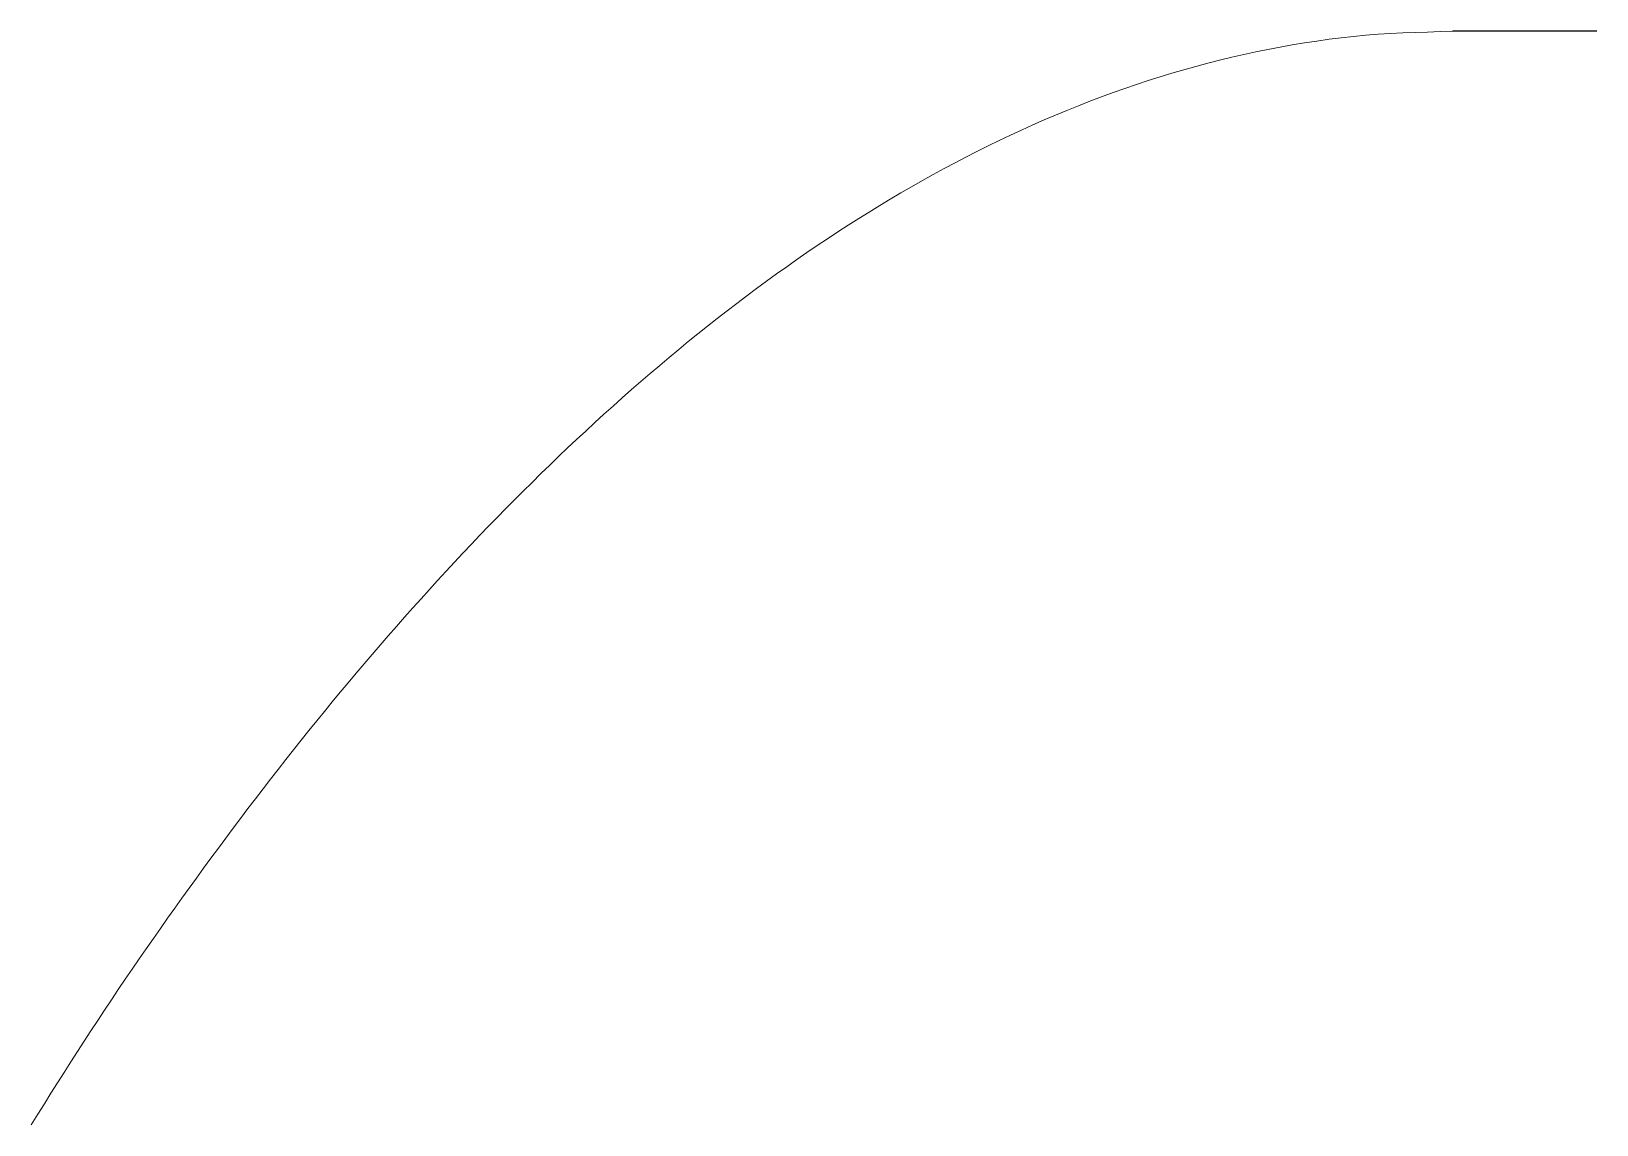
# Model space of a CAD drawing. Header units: millimetres. Extents: x -192 to 9, y 93 to 234.
import ezdxf

# ---------------------------------------------------------------- set-up
doc = ezdxf.new("R2010")
doc.units = ezdxf.units.MM
doc.layers.get('0').update_dxf_attribs({"linetype": 'CONTINUOUS'})

msp = doc.modelspace()

# ---------------------------------------------------------------- linework, layer by layer
at = {"color": 7, "linetype": 'CONTINUOUS', "lineweight": 0}
for p, q in [((-10.87, 233.61), (-12.47, 233.56)), ((-9.28, 233.65), (-10.87, 233.61)), ((-31.44, 231.61), (-33.01, 231.31)), ((-29.87, 231.89), (-31.44, 231.61)), ((-28.3, 232.16), (-29.87, 231.89)), ((-26.73, 232.4), (-28.3, 232.16)), ((-25.15, 232.62), (-26.73, 232.4)), ((-23.57, 232.82), (-25.15, 232.62)), ((-21.99, 232.99), (-23.57, 232.82)), ((-20.41, 233.14), (-21.99, 232.99)), ((-18.82, 233.26), (-20.41, 233.14)), ((-17.23, 233.36), (-18.82, 233.26)), ((-15.65, 233.44), (-17.23, 233.36)), ((-14.06, 233.51), (-15.65, 233.44)), ((-12.47, 233.56), (-14.06, 233.51)), ((-39.22, 229.94), (-40.76, 229.54)), ((-37.67, 230.31), (-39.22, 229.94)), ((-36.12, 230.66), (-37.67, 230.31)), ((-34.57, 231), (-36.12, 230.66)), ((-33.01, 231.31), (-34.57, 231)), ((-46.88, 227.8), (-48.4, 227.32)), ((-45.36, 228.26), (-46.88, 227.8)), ((-43.83, 228.71), (-45.36, 228.26)), ((-42.3, 229.14), (-43.83, 228.71)), ((-40.76, 229.54), (-42.3, 229.14)), ((-52.92, 225.77), (-54.41, 225.22)), ((-51.42, 226.3), (-52.92, 225.77)), ((-49.91, 226.82), (-51.42, 226.3)), ((-48.4, 227.32), (-49.91, 226.82)), ((-57.38, 224.08), (-58.86, 223.48)), ((-55.9, 224.66), (-57.38, 224.08)), ((-54.41, 225.22), (-55.9, 224.66)), ((-63.25, 221.61), (-64.7, 220.95)), ((-61.79, 222.25), (-63.25, 221.61)), ((-60.33, 222.87), (-61.79, 222.25)), ((-58.86, 223.48), (-60.33, 222.87)), ((-67.58, 219.6), (-69.01, 218.9)), ((-66.14, 220.28), (-67.58, 219.6)), ((-64.7, 220.95), (-66.14, 220.28)), ((-70.44, 218.19), (-71.85, 217.47)), ((-69.01, 218.9), (-70.44, 218.19)), ((-74.67, 215.98), (-76.07, 215.22)), ((-73.26, 216.73), (-74.67, 215.98)), ((-71.85, 217.47), (-73.26, 216.73)), ((-78.84, 213.66), (-80.22, 212.86)), ((-77.46, 214.44), (-78.84, 213.66)), ((-76.07, 215.22), (-77.46, 214.44)), ((-81.59, 212.05), (-82.95, 211.23)), ((-80.22, 212.86), (-81.59, 212.05)), ((-85.65, 209.55), (-87, 208.69)), ((-84.3, 210.39), (-85.65, 209.55)), ((-82.95, 211.23), (-84.3, 210.39)), ((-88.33, 207.83), (-89.66, 206.95)), ((-87, 208.69), (-88.33, 207.83)), ((-90.98, 206.07), (-92.3, 205.17)), ((-89.66, 206.95), (-90.98, 206.07)), ((-93.61, 204.27), (-94.91, 203.35)), ((-92.3, 205.17), (-93.61, 204.27)), ((-97.49, 201.49), (-98.78, 200.55)), ((-96.21, 202.43), (-97.49, 201.49)), ((-94.91, 203.35), (-96.21, 202.43)), ((-100.05, 199.6), (-101.32, 198.64)), ((-98.78, 200.55), (-100.05, 199.6)), ((-102.58, 197.67), (-103.84, 196.69)), ((-101.32, 198.64), (-102.58, 197.67)), ((-105.09, 195.71), (-106.33, 194.72)), ((-103.84, 196.69), (-105.09, 195.71)), ((-107.57, 193.72), (-108.8, 192.71)), ((-106.33, 194.72), (-107.57, 193.72)), ((-110.03, 191.69), (-111.25, 190.67)), ((-108.8, 192.71), (-110.03, 191.69)), ((-112.46, 189.64), (-113.66, 188.6)), ((-111.25, 190.67), (-112.46, 189.64)), ((-114.86, 187.55), (-116.06, 186.5)), ((-113.66, 188.6), (-114.86, 187.55)), ((-117.25, 185.44), (-118.43, 184.37)), ((-116.06, 186.5), (-117.25, 185.44)), ((-119.6, 183.3), (-120.77, 182.22)), ((-118.43, 184.37), (-119.6, 183.3)), ((-120.77, 182.22), (-121.94, 181.14)), ((-123.1, 180.05), (-124.25, 178.95)), ((-121.94, 181.14), (-123.1, 180.05)), ((-125.4, 177.85), (-126.54, 176.74)), ((-124.25, 178.95), (-125.4, 177.85)), ((-127.67, 175.62), (-128.8, 174.5)), ((-126.54, 176.74), (-127.67, 175.62)), ((-129.93, 173.38), (-131.05, 172.25)), ((-128.8, 174.5), (-129.93, 173.38)), ((-131.05, 172.25), (-132.16, 171.11)), ((-133.27, 169.97), (-134.37, 168.82)), ((-132.16, 171.11), (-133.27, 169.97)), ((-135.47, 167.67), (-136.56, 166.51)), ((-134.37, 168.82), (-135.47, 167.67)), ((-137.65, 165.35), (-138.73, 164.18)), ((-136.56, 166.51), (-137.65, 165.35)), ((-138.73, 164.18), (-139.81, 163.01)), ((-140.88, 161.83), (-141.95, 160.65)), ((-139.81, 163.01), (-140.88, 161.83)), ((-143.01, 159.47), (-144.06, 158.28)), ((-141.95, 160.65), (-143.01, 159.47)), ((-145.12, 157.08), (-146.16, 155.89)), ((-144.06, 158.28), (-145.12, 157.08)), ((-146.16, 155.89), (-147.2, 154.68)), ((-148.24, 153.48), (-149.27, 152.27)), ((-147.2, 154.68), (-148.24, 153.48)), ((-150.3, 151.05), (-151.32, 149.83)), ((-149.27, 152.27), (-150.3, 151.05)), ((-151.32, 149.83), (-152.34, 148.61)), ((-153.36, 147.38), (-154.37, 146.15)), ((-152.34, 148.61), (-153.36, 147.38)), ((-154.37, 146.15), (-155.37, 144.92)), ((-156.37, 143.68), (-157.37, 142.44)), ((-155.37, 144.92), (-156.37, 143.68)), ((-158.36, 141.19), (-159.34, 139.94)), ((-157.37, 142.44), (-158.36, 141.19)), ((-159.34, 139.94), (-160.32, 138.69)), ((-161.3, 137.44), (-162.27, 136.18)), ((-160.32, 138.69), (-161.3, 137.44)), ((-163.24, 134.91), (-164.21, 133.65)), ((-162.27, 136.18), (-163.24, 134.91)), ((-164.21, 133.65), (-165.17, 132.38)), ((-166.12, 131.11), (-167.07, 129.83)), ((-165.17, 132.38), (-166.12, 131.11)), ((-167.07, 129.83), (-168.02, 128.55)), ((-168.97, 127.27), (-169.91, 125.99)), ((-168.02, 128.55), (-168.97, 127.27)), ((-169.91, 125.99), (-170.84, 124.7)), ((-171.77, 123.41), (-172.7, 122.12)), ((-170.84, 124.7), (-171.77, 123.41)), ((-173.63, 120.83), (-174.55, 119.53)), ((-172.7, 122.12), (-173.63, 120.83)), ((-174.55, 119.53), (-175.47, 118.23)), ((-176.38, 116.93), (-177.29, 115.62)), ((-175.47, 118.23), (-176.38, 116.93)), ((-177.29, 115.62), (-178.2, 114.31)), ((-179.1, 113), (-180, 111.69)), ((-178.2, 114.31), (-179.1, 113)), ((-180, 111.69), (-180.89, 110.37)), ((-181.78, 109.05), (-182.66, 107.72)), ((-180.89, 110.37), (-181.78, 109.05)), ((-182.66, 107.72), (-183.54, 106.4)), ((-184.41, 105.06), (-185.27, 103.73)), ((-183.54, 106.4), (-184.41, 105.06)), ((-185.27, 103.73), (-186.14, 102.39)), ((-186.99, 101.05), (-187.85, 99.71)), ((-186.14, 102.39), (-186.99, 101.05)), ((-187.85, 99.71), (-188.7, 98.36)), ((-189.55, 97.02), (-190.39, 95.67)), ((-188.7, 98.36), (-189.55, 97.02)), ((-190.39, 95.67), (-191.24, 94.32)), ((-191.24, 94.32), (-192.08, 92.97))]:
    msp.add_line(p, q, dxfattribs=at)
msp.add_line((9.28, 233.65), (-9.28, 233.65))

doc.saveas('drawing.dxf')
